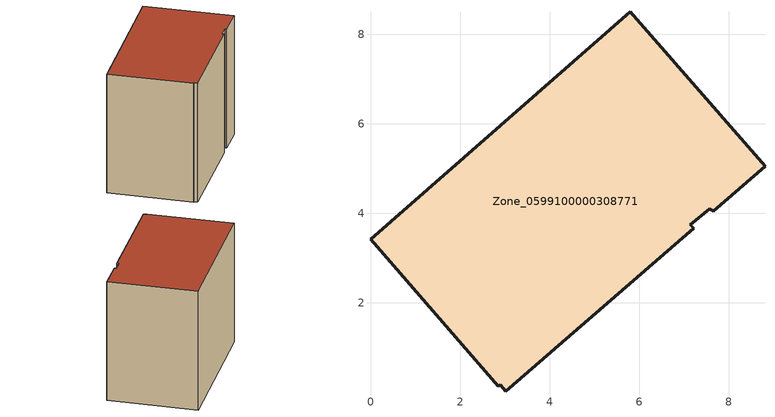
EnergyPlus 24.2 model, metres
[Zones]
Zone_0599100000308771
 floor ground (C_G): 7.21,3.67 3.02,0.03 2.9,0.17 2.86,0.14 0,3.42 5.8,8.5 8.81,5.05 7.65,4.04 7.57,4.11 7.14,3.75 z0
 wall outside (C_F): 8.81,5.05 5.8,8.5 0,3.42 2.86,0.14 2.9,0.17 3.02,0.03 7.21,3.67 7.14,3.75 7.57,4.11 7.65,4.04 8.81,5.05 z0:6.44
 roof outside (C_R): 3.02,0.03 7.21,3.67 7.14,3.75 7.57,4.11 7.65,4.04 8.81,5.05 5.8,8.5 0,3.42 2.86,0.14 2.9,0.17 z6.44
[BUILDING]
Pand.0599100000308771: North Axis=0; Terrain=City; Loads Convergence Tolerance Value=0.04; Temperature Convergence Tolerance Value=0.4; Solar Distribution=FullExterior; Maximum Number of Warmup Days=25; Minimum Number of Warmup Days=1
[Site:Location]
Rotterdam.The.Hague.AP_ZH_NLD Design_Conditions: Latitude=51.96; Longitude=4.45; Time Zone=1; Elevation=-4.5
[SITE:GROUNDTEMPERATURE:BUILDINGSURFACE]
18, 18, 18, 18, 18, 18, 18, 18, 18, 18, 18, 18
[MATERIAL] Thermal Absorptance=0.9; Solar Absorptance=0.7; Visible Absorptance=0.7
Name | Roughness | Thickness | Conductivity | Density | Specific Heat
G.TC.1946 | MediumSmooth | 0.15 | 1 | 540 | 1210
F.TC.1946 | Rough | 0.3 | 0.857143 | 1920 | 840
R.TC.1946 | MediumRough | 0.2 | 0.909091 | 1500 | 1000
[CONSTRUCTION]
C_G: G.TC.1946
C_F: F.TC.1946
C_R: R.TC.1946
[ZONE]
Zone_0599100000308771: Type=1; Multiplier=1; Ceiling Height=Autocalculate; Volume=Autocalculate; Floor Area=autocalculate; Part of Total Floor Area=Yes
[ZONEINFILTRATION:DESIGNFLOWRATE]
Infil_Zone_0599100000308771: Zone or ZoneList or Space or SpaceList=Zone_0599100000308771; Schedule=AlwaysOn; Design Flow Rate Calculation Method=Flow/Area; Flow Rate per Floor Area=0.003; Constant Term Coefficient=1; Temperature Term Coefficient=0; Velocity Term Coefficient=0; Velocity Squared Term Coefficient=0
[HVACTEMPLATE:ZONE:IDEALLOADSAIRSYSTEM]
Zone_0599100000308771: Maximum Heating Supply Air Temperature=50; Minimum Cooling Supply Air Temperature=13; Maximum Heating Supply Air Humidity Ratio=0.0156; Minimum Cooling Supply Air Humidity Ratio=0.0077; Heating Limit=NoLimit; Cooling Limit=NoLimit; Dehumidification Control Type=ConstantSensibleHeatRatio; Cooling Sensible Heat Ratio=0.7; Dehumidification Setpoint=60; Humidification Control Type=None; Humidification Setpoint=30; Outdoor Air Method=None; Outdoor Air Flow Rate per Person=0.00944; Outdoor Air Flow Rate per Zone Floor Area=0; Outdoor Air Flow Rate per Zone=0; Demand Controlled Ventilation Type=None; Outdoor Air Economizer Type=NoEconomizer; Heat Recovery Type=None; Sensible Heat Recovery Effectiveness=0.7; Latent Heat Recovery Effectiveness=0.65
[ZONECONTROL:THERMOSTAT]
ThermostatControl_Zone_0599100000308771: Zone or ZoneList=Zone_0599100000308771; Control Type Schedule=DualSetpointControlType; Control 1=Thermostat_Zone_0599100000308771; Temperature Difference Between Cutout And Setpoint=0
[THERMOSTATSETPOINT:DUALSETPOINT]
Thermostat_Zone_0599100000308771: Heating Setpoint Temperature Schedule=HeatingSetpoint_Zone_0599100000308771; Cooling Setpoint Temperature Schedule=CoolingSetpoint_Zone_0599100000308771
[SCHEDULE:COMPACT]
HeatingSetpoint_Zone_0599100000308771: Through: 12/31, For: AllDays, Until: 24:00, 21
CoolingSetpoint_Zone_0599100000308771: Through: 12/31, For: AllDays, Until: 24:00, 24
DualSetpointControlType: Through: 12/31, For: AllDays, Until: 24:00, 4
AlwaysOn: Through: 12/31, For: AllDays, Until: 24:00, 1
